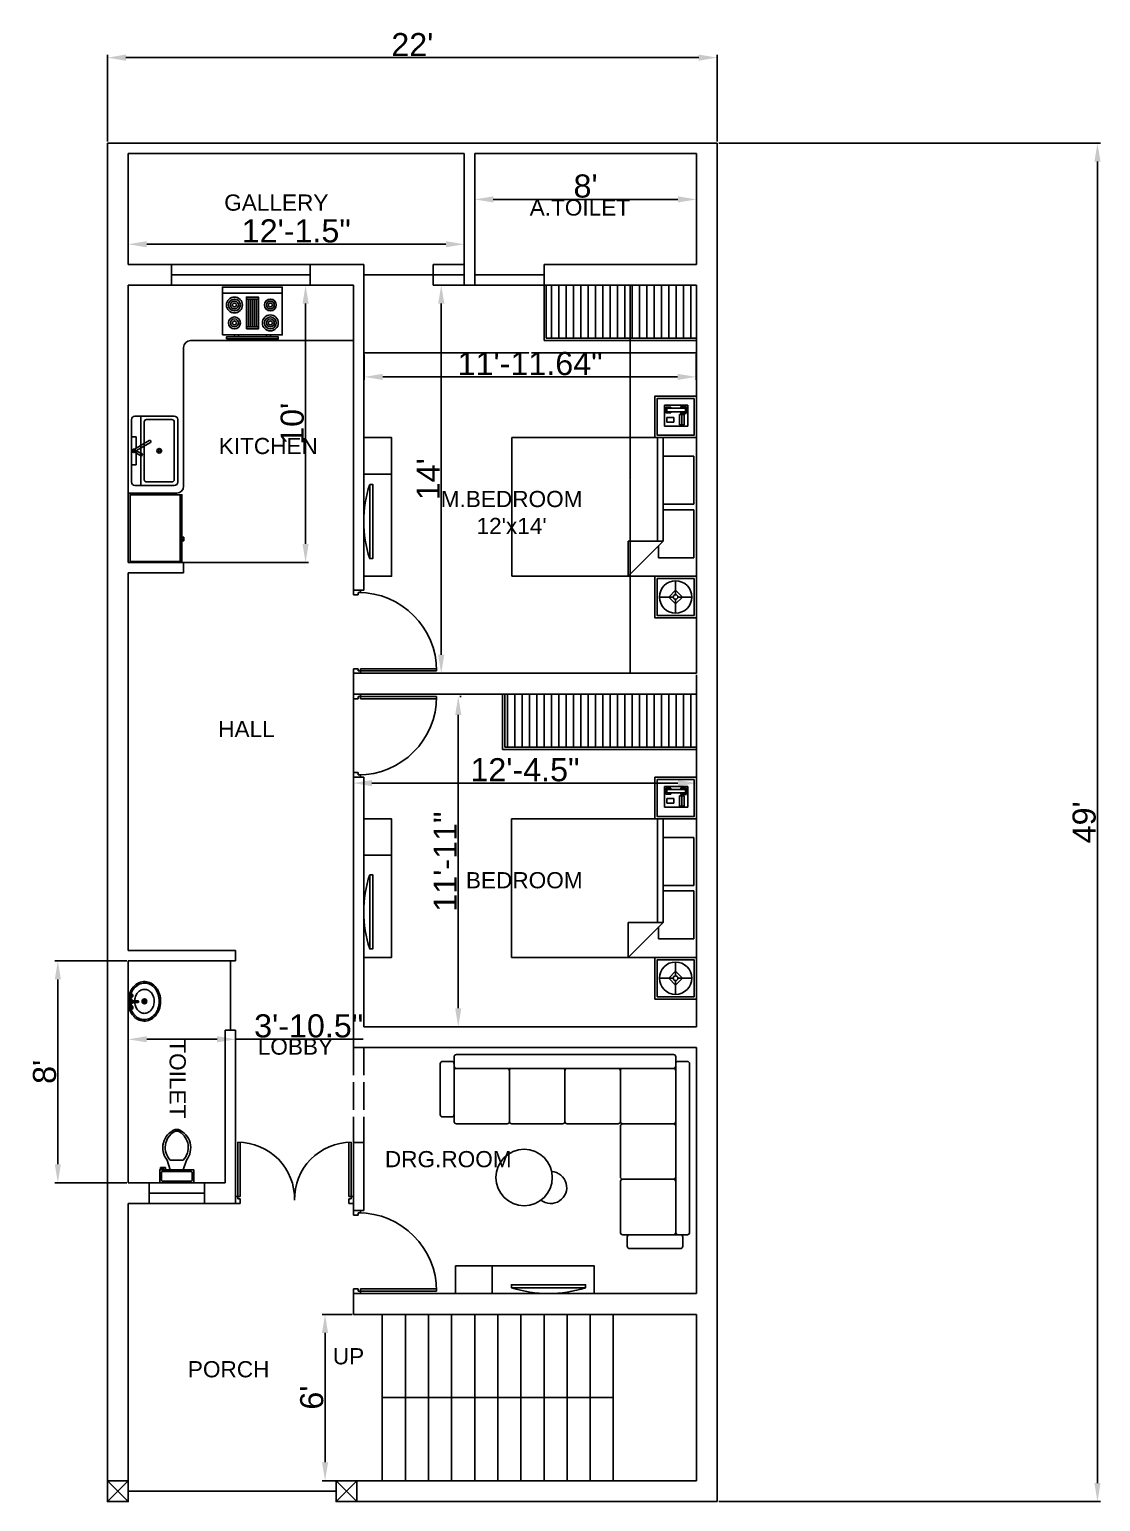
# Model space of a CAD drawing. Header units: millimetres. Extents: x 3971 to 4842, y 1590 to 2583.
# Drawn here: x 4271 to 4735, y 1946 to 2583 of the extents above; entities that cross this region are included whole.
import ezdxf

# ---------------------------------------------------------------- set-up
doc = ezdxf.new("R2010")
doc.units = ezdxf.units.MM
doc.linetypes.add('ACAD_ISO02W100', pattern=[15, 12, -3])
doc.styles.get("Standard").update_dxf_attribs({"font": 'arial.ttf'})
doc.dimstyles.new('ISO-25', dxfattribs={"dimtxt": 10, "dimasz": 8, "dimexe": 1.25, "dimexo": 0.625, "dimtad": 1, "dimlunit": 3, "dimtxsty": 'Standard', "dimcen": -5, "dimadec": 0, "dimazin": 0, "dimtfac": 1, "dimtmove": 0, "dimatfit": 3, "dimfxl": 1, "dimarcsym": 0})
doc.dimstyles.get("Standard").update_dxf_attribs({"dimtxt": 0.18, "dimasz": 0.18, "dimexe": 0.18, "dimexo": 0.0625, "dimgap": 0.09, "dimtad": 0, "dimtih": 1, "dimtoh": 1, "dimdec": 4, "dimzin": 0, "dimdsep": 46, "dimtxsty": 'Standard', "dimcen": 0.09, "dimadec": 0, "dimazin": 0, "dimtfac": 1, "dimtdec": 4, "dimtofl": 0, "dimtmove": 0, "dimatfit": 3, "dimfxl": 1, "dimtolj": 1, "dimtzin": 0, "dimarcsym": 0})

# ---------------------------------------------------------------- blocks, each defined once
blk = doc.blocks.new('DOOR 1')
for p, q in [((-1, 2), (-1, 25.51)), ((48, 2), (48, 25.51)), ((0, 2), (0, 25.48)), ((47, 2), (47, 25.48)), ((-2, 2), (-2, -1)), ((-1, 2), (-2, 2)), ((-1, 1), (-1, 2)), ((-1, 2), (0, 2)), ((0, 1), (-1, 1)), ((0, -1), (0, 1)), ((48, 2), (47, 2)), ((47, -1), (47, 1)), ((47, 1), (48, 1)), ((48, 1), (48, 2)), ((48, 2), (49, 2)), ((49, 2), (49, -1)), ((-2, -1), (0, -1)), ((49, -1), (47, -1))]:
    blk.add_line(p, q)
for centre, start, end in [((-1, 1), 358.83086, 90), ((48, 1), 90, 181.16914)]:
    blk.add_arc(centre, 24.51, start, end)
blk = doc.blocks.new('JJKYK')
for p, q in [((2216.89, 1446.96), (2219.89, 1446.96)), ((2216.89, 1444.96), (2216.89, 1446.96)), ((2219.89, 1446.96), (2219.89, 1445.96)), ((2218.89, 1444.96), (2216.89, 1444.96)), ((2219.89, 1445.96), (2218.89, 1445.96)), ((2218.89, 1445.96), (2218.89, 1444.96)), ((2218.89, 1412.96), (2216.89, 1412.96)), ((2216.89, 1412.96), (2216.89, 1410.96)), ((2216.89, 1410.96), (2219.89, 1410.96)), ((2218.89, 1411.96), (2218.89, 1412.96)), ((2219.89, 1411.96), (2218.89, 1411.96)), ((2219.89, 1412.96), (2252.87, 1412.96)), ((2219.89, 1411.96), (2219.89, 1412.96)), ((2219.89, 1410.96), (2219.89, 1411.96)), ((2219.89, 1411.96), (2252.89, 1411.96))]:
    blk.add_line(p, q)
blk.add_arc((2218.89, 1411.96), 34, 0, 90)
blk = doc.blocks.new('Bed - Queen')
at = {"linetype": 'Continuous'}
for p, q in [((0, -80.00003), (0, 0)), ((0, 0), (59.99999, 0)), ((59.99999, 0), (59.99999, -80.00003)), ((7.99999, -1.2), (28.79998, -1.2)), ((7.99999, -14.4), (7.99999, -1.2)), ((28.79998, -1.2), (28.79998, -14.4)), ((31.19999, -1.2), (51.99999, -1.2)), ((31.19999, -14.4), (31.19999, -1.2)), ((51.99999, -1.2), (51.99999, -16.4)), ((0, -14.4), (44.8, -14.4)), ((44.8, -16.8), (0, -16.8)), ((59.99999, -29.6), (44.8, -14.4)), ((44.8, -14.4), (44.8, -29.6)), ((51.99999, -16.4), (46.79936, -16.4)), ((44.8, -29.6), (59.99999, -29.6)), ((59.99999, -80.00003), (0, -80.00003))]:
    blk.add_line(p, q, dxfattribs=at)
blk = doc.blocks.new('Lamp - Table')
at = {"linetype": 'Continuous'}
for p, q in [((0, 7), (0, 1)), ((-1, 0), (-7, 0)), ((0, 3), (-3, 0)), ((-3, 0), (0, -3)), ((3, 0), (0, 3)), ((0, -3), (3, 0)), ((1, 0), (7, 0)), ((0, -1), (0, -7))]:
    blk.add_line(p, q, dxfattribs=at)
for radius in [7, 1]:
    blk.add_circle((0, 0), radius, dxfattribs=at)
blk = doc.blocks.new('Phone - Desk')
at = {"linetype": 'Continuous'}
for p, q in [((-4.5, -5), (-4.5, 5)), ((-4.5, 5), (4.5, 5)), ((-4, 4.5), (-4, 2)), ((-4, 2), (-3.25, 2)), ((-3.75, 4.5), (-3.75, 2.25)), ((-1.25, 4.5), (-3.75, 4.5)), ((-3.75, 2.25), (-3.25, 2.25)), ((-3.25, 4), (-3.25, -4)), ((-3.25, 4), (-1.75, 4)), ((-1.75, -4), (-1.75, 4)), ((-1.75, 2.25), (-1.25, 2.25)), ((-1.75, 2), (-1, 2)), ((-1.25, 2.25), (-1.25, 4.5)), ((-1, 2), (-1, 4.5)), ((4, 3.5), (-0.5, 3.5)), ((-0.5, 3.5), (-0.5, 1.5)), ((-0.5, 2.5), (4, 2.5)), ((-0.5, 1.5), (4, 1.5)), ((4, 1.5), (4, 3.5)), ((4.5, 5), (4.5, -5)), ((4.5, -5), (-4.5, -5)), ((-3.75, -2.25), (-3.25, -2.25)), ((-3.75, -4.5), (-3.75, -2.25)), ((-1.25, -4.5), (-3.75, -4.5)), ((-3.25, -4), (-1.75, -4)), ((-1.75, -2.25), (-1.25, -2.25)), ((-1.25, -2.25), (-1.25, -4.5)), ((2.75, -1), (0.75, -1)), ((0.75, -1), (0.75, -4)), ((0.75, -4), (2.75, -4)), ((2.75, -4), (2.75, -1))]:
    blk.add_line(p, q, dxfattribs=at)
blk = doc.blocks.new('FGGDFH')
for points in [[(1997.59, 1808.87), (2015.59, 1808.87), (2015.59, 1790.87), (1997.59, 1790.87)], [(1998.59, 1807.87), (2014.59, 1807.87), (2014.59, 1791.87), (1998.59, 1791.87)], [(2093.59, 1808.87), (2075.59, 1808.87), (2075.59, 1790.87), (2093.59, 1790.87)], [(2092.59, 1807.87), (2076.59, 1807.87), (2076.59, 1791.87), (2092.59, 1791.87)]]:
    blk.add_lwpolyline(points, close=True)
for name, p in [('Phone - Desk', (2006.1, 1800.08)), ('Bed - Queen', (2015.59, 1808.87)), ('Lamp - Table', (2084.57, 1799.85))]:
    blk.add_blockref(name, p)
blk = doc.blocks.new('Toilet - top')
for p, q in [((-10, -8.5), (-8, -8.5)), ((-10, -9.5), (-10, -8.5)), ((-8, -8.5), (-8, -8)), ((-7, -8), (-7, -9.5)), ((-4, -8), (-6, -14)), ((4, -8), (6, -14)), ((9.5, -6), (9.5, -2)), ((-7, -9.5), (-10, -9.5)), ((4, -14), (-4, -14))]:
    blk.add_line(p, q)
blk.add_lwpolyline([(10.5, -8), (10.5, 0), (-10.5, 0), (-10.5, -8)], close=True)
for points in [[(-9.5, -2), (-9.5, -6)], [(8.5, -1), (-8.5, -1)], [(-8.5, -7), (8.5, -7)]]:
    blk.add_lwpolyline(points)
for centre, radius, start, end in [((-8.62, -1.88), 0.884, 81.8699, 188.1301), ((-8.62, -6.12), 0.884, 171.8699, 278.1301), ((8.62, -1.88), 0.884, 351.8699, 98.1301), ((8.62, -6.12), 0.884, 261.8699, 8.1301), ((3.52, -21.58), 12.17, 141.46911, 247.97143), ((4.2, -21.82), 11.33, 136.36773, 238.94682), ((-3.52, -21.58), 12.17, 292.02843, 38.53071), ((-4.2, -21.82), 11.33, 301.05301, 43.63209), ((0, -27.88), 4, 245.73182, 294.26817), ((0, -29), 4, 254.86053, 285.13947)]:
    blk.add_arc(centre, radius, start, end)
blk = doc.blocks.new('Faucet - Bathroom top')
for p, q in [((-4.107, 0.125), (-4.375, 0.125)), ((-3.75, 0.4788), (-3.75, 0.75)), ((-3.5, 0.482), (-3.5, 0.75)), ((-3.1461, 0.125), (-2.875, 0.125)), ((3.143, 0.125), (2.875, 0.125)), ((3.5, 0.4788), (3.5, 0.75)), ((3.75, 0.482), (3.75, 0.75)), ((4.1039, 0.125), (4.375, 0.125)), ((-4.1039, -0.125), (-4.375, -0.125)), ((-3.75, -0.4821), (-3.75, -0.75)), ((-3.5, -0.4789), (-3.5, -0.75)), ((-3.143, -0.125), (-2.875, -0.125)), ((-0.5, -0.8639), (-0.5, -4.5)), ((0.5, -4.5), (0.5, -0.8631)), ((3.1461, -0.125), (2.875, -0.125)), ((3.5, -0.4821), (3.5, -0.75)), ((3.75, -0.4789), (3.75, -0.75)), ((4.107, -0.125), (4.375, -0.125))]:
    blk.add_line(p, q)
for centre, radius in [((-3.625, 0), 1.375), ((-4.625, 0), 0.2795), ((-3.625, 0), 0.5), ((-3.625, 1), 0.2795), ((-2.625, 0), 0.2795), ((0, 0), 0.5), ((3.625, 0), 1.375), ((2.625, 0), 0.2795), ((3.625, 0), 0.5), ((3.625, 1), 0.2795), ((4.625, 0), 0.2795), ((-3.625, -1), 0.2795), ((3.625, -1), 0.2795)]:
    blk.add_circle(centre, radius)
for centre, radius, start, end in [((-3.625, 0), 1, 105.2407, 164.2093), ((-3.625, 0), 1, 16.44125, 74.07887), ((0, 0), 1.5, 289.6514, 250.3603), ((0, 0), 1, 300.3431, 239.7554), ((3.625, 0), 1, 106.12, 164.0884), ((3.625, 0), 1, 16.23422, 73.90469), ((-3.625, 0), 1, 196.2342, 253.9047), ((-3.625, 0), 1, 286.12, 344.0884), ((0, -4.5), 0.5, 180, 0), ((3.625, 0), 1, 196.4413, 254.0789), ((3.625, 0), 1, 285.2407, 344.2093)]:
    blk.add_arc(centre, radius, start, end)
blk = doc.blocks.new('Sink - Oval top')
for p, q in [((-1, 0), (1, 0)), ((0, 1), (0, -1))]:
    blk.add_line(p, q)
at = {"linetype": 'Continuous'}
for points in [[(-12.23, 0.39, 0.117634), (-11.46, -3.36, 0.104469), (-8.88, -6.8, 0.090016), (-5.08, -9.07, 0.08192), (-0.32, -10.02, 0.08192), (4.49, -9.38, 0.090016), (8.42, -7.36, 0.104469), (11.22, -4.09, 0.117634), (12.23, -0.39, 0.117634), (11.46, 3.36, 0.104469), (8.88, 6.8, 0.090016), (5.08, 9.07, 0.08192), (0.32, 10.02, 0.08192), (-4.49, 9.38, 0.090016), (-8.42, 7.36, 0.104469), (-11.22, 4.09, 0.117634)], [(-11.29, 0.16, 0.118622), (-10.52, -3.25, 0.104678), (-8.07, -6.36, 0.089562), (-4.54, -8.37, 0.081185), (-0.13, -9.15, 0.081185), (4.3, -8.49, 0.089562), (7.89, -6.58, 0.104678), (10.42, -3.55, 0.118622), (11.29, -0.16, 0.118622), (10.52, 3.25, 0.104678), (8.07, 6.36, 0.089562), (4.54, 8.37, 0.081185), (0.13, 9.15, 0.081185), (-4.3, 8.49, 0.089562), (-7.89, 6.58, 0.104678), (-10.42, 3.55, 0.118622)], [(-7.42, 0.08, 0.118283), (-6.91, -2.17, 0.104607), (-5.29, -4.21, 0.089718), (-2.97, -5.53, 0.081436), (-0.07, -6.04, 0.081436), (2.84, -5.59, 0.089718), (5.2, -4.33, 0.104607), (6.86, -2.32, 0.118283), (7.42, -0.08, 0.118283), (6.91, 2.17, 0.104607), (5.29, 4.21, 0.089718), (2.97, 5.53, 0.081436), (0.07, 6.04, 0.081436), (-2.84, 5.59, 0.089718), (-5.2, 4.33, 0.104607), (-6.86, 2.32, 0.118283)]]:
    blk.add_lwpolyline(points, format="xyb", close=True, dxfattribs=at)
for radius in [1.5, 1]:
    blk.add_circle((0, 0), radius)
blk = doc.blocks.new('Refrigerator-2 door - 36 in top')
for p, q in [((0, -26.999999), (36, -26.999999)), ((11, -27.999999), (11, -28.999999)), ((11, -28.999999), (13, -28.999999)), ((12, -26.999999), (12, -28.999999)), ((13, -28.999999), (13, -27.999999))]:
    blk.add_line(p, q)
blk.add_lwpolyline([(0, -27.999999), (0, 0), (36, 0), (36, -27.999999)], close=True)
blk = doc.blocks.new('Faucet - single handle top')
for p, q in [((0.08, -0.26), (-2.26, -4.34)), ((-2.26, -4.34), (-1.37, -4.79)), ((-1.37, -4.79), (0.55, -0.5)), ((-0.06, -1.9), (3.57, -8.18)), ((4.43, -7.68), (0.72, -1.24))]:
    blk.add_line(p, q)
for points in [[(-0.92, -2), (-6, -2), (-6, 0), (6, 0), (6, -2), (1.16, -2)], [(-0.01, -2), (-0.12, -2)]]:
    blk.add_lwpolyline(points)
for centre, radius, start, end in [((0, -1), 0.75, 269.2246, 216.2304), ((4, -7.93), 0.5, 210, 30)]:
    blk.add_arc(centre, radius, start, end)
blk = doc.blocks.new('*D17')
at = {"color": 0, "lineweight": -2, "transparency": 16777216}
for p, q in [((4415.76, 2458.25), (4415.76, 2443.11)), ((4559.76, 2448.56), (4559.76, 2443.11)), ((4415.94, 2443.29), (4487.17, 2443.29)), ((4559.58, 2443.29), (4488.36, 2443.29))]:
    blk.add_line(p, q, dxfattribs=at)
at = {"color": 0, "transparency": 16777216}
for points in [[(4415.94, 2443.32), (4415.94, 2443.26), (4415.76, 2443.29)], [(4559.58, 2443.32), (4559.58, 2443.26), (4559.76, 2443.29)]]:
    blk.add_solid(points, dxfattribs=at)
at = {"layer": 'Defpoints', "color": 0, "transparency": 16777216}
for p in [(4415.76, 2458.32), (4559.76, 2448.62), (4559.76, 2443.29)]:
    blk.add_point(p, dxfattribs=at)
at = {"color": 0, "transparency": 16777216, "insert": (4487.76, 2443.29), "char_height": 0.18, "attachment_point": 5}
blk.add_mtext('\\A1;144.0000', dxfattribs=at)
blk = doc.blocks.new('*D18')
at = {"color": 0, "lineweight": -2, "transparency": 16777216}
for p, q in [((4511.04, 2472.62), (4531.3, 2472.62)), ((4531.12, 2472.44), (4531.12, 2388.81)), ((4531.12, 2304.8), (4531.12, 2388.44)), ((4511.04, 2304.62), (4531.3, 2304.62))]:
    blk.add_line(p, q, dxfattribs=at)
at = {"color": 0, "transparency": 16777216}
for points in [[(4531.09, 2472.44), (4531.15, 2472.44), (4531.12, 2472.62)], [(4531.09, 2304.8), (4531.15, 2304.8), (4531.12, 2304.62)]]:
    blk.add_solid(points, dxfattribs=at)
at = {"layer": 'Defpoints', "color": 0, "transparency": 16777216}
for p in [(4510.98, 2472.62), (4510.98, 2304.62), (4531.12, 2304.62)]:
    blk.add_point(p, dxfattribs=at)
at = {"color": 0, "transparency": 16777216, "insert": (4531.12, 2388.62), "char_height": 0.18, "attachment_point": 5}
blk.add_mtext('\\A1;168.0000', dxfattribs=at)
blk = doc.blocks.new('*D19')
at = {"color": 0, "lineweight": -2, "transparency": 16777216}
for p, q in [((4569.39, 2534.12), (4734.62, 2534.12)), ((4733.37, 1954.12), (4733.37, 2526.12)), ((4569.39, 1946.12), (4734.62, 1946.12))]:
    blk.add_line(p, q, dxfattribs=at)
at = {"color": 0, "transparency": 16777216}
for points in [[(4732.04, 2526.12), (4734.7, 2526.12), (4733.37, 2534.12)], [(4732.04, 1954.12), (4734.7, 1954.12), (4733.37, 1946.12)]]:
    blk.add_solid(points, dxfattribs=at)
at = {"layer": 'Defpoints', "color": 0, "transparency": 16777216}
for p in [(4568.76, 2534.12), (4733.37, 2534.12), (4568.76, 1946.12)]:
    blk.add_point(p, dxfattribs=at)
at = {"color": 0, "transparency": 16777216, "insert": (4727.64, 2240.12), "char_height": 10, "attachment_point": 5, "rotation": 90}
blk.add_mtext("49'", dxfattribs=at)
blk = doc.blocks.new('*D20')
at = {"color": 0, "lineweight": -2, "transparency": 16777216}
for p, q in [((4304.76, 2534.75), (4304.76, 2572.35)), ((4312.76, 2571.1), (4560.76, 2571.1)), ((4568.76, 2534.75), (4568.76, 2572.35))]:
    blk.add_line(p, q, dxfattribs=at)
at = {"color": 0, "transparency": 16777216}
for points in [[(4312.76, 2572.43), (4312.76, 2569.77), (4304.76, 2571.1)], [(4560.76, 2572.43), (4560.76, 2569.77), (4568.76, 2571.1)]]:
    blk.add_solid(points, dxfattribs=at)
at = {"layer": 'Defpoints', "color": 0, "transparency": 16777216}
for p in [(4568.76, 2571.1), (4304.76, 2534.12), (4568.76, 2534.12)]:
    blk.add_point(p, dxfattribs=at)
at = {"color": 0, "transparency": 16777216, "insert": (4436.76, 2576.74), "char_height": 10, "attachment_point": 5}
blk.add_mtext("22'", dxfattribs=at)
blk = doc.blocks.new('*D21')
at = {"color": 0, "lineweight": -2, "transparency": 16777216}
for p, q in [((4411.26, 2304), (4411.26, 2255.84)), ((4559.76, 2304), (4559.76, 2255.84)), ((4419.26, 2257.09), (4551.76, 2257.09))]:
    blk.add_line(p, q, dxfattribs=at)
at = {"color": 0, "transparency": 16777216}
for points in [[(4419.26, 2258.42), (4419.26, 2255.75), (4411.26, 2257.09)], [(4551.76, 2258.42), (4551.76, 2255.75), (4559.76, 2257.09)]]:
    blk.add_solid(points, dxfattribs=at)
at = {"layer": 'Defpoints', "color": 0, "transparency": 16777216}
for p in [(4411.26, 2304.62), (4559.76, 2304.62), (4559.76, 2257.09)]:
    blk.add_point(p, dxfattribs=at)
at = {"color": 0, "transparency": 16777216, "insert": (4485.51, 2262.82), "char_height": 10, "attachment_point": 5}
blk.add_mtext('12\'-4.5"', dxfattribs=at)
blk = doc.blocks.new('*D22')
at = {"color": 0, "lineweight": -2, "transparency": 16777216}
for p, q in [((4457.26, 2294.62), (4457.89, 2294.62)), ((4456.64, 2286.62), (4456.64, 2159.62)), ((4457.26, 2151.62), (4457.89, 2151.62))]:
    blk.add_line(p, q, dxfattribs=at)
at = {"color": 0, "transparency": 16777216}
for points in [[(4455.3, 2286.62), (4457.97, 2286.62), (4456.64, 2294.62)], [(4455.3, 2159.62), (4457.97, 2159.62), (4456.64, 2151.62)]]:
    blk.add_solid(points, dxfattribs=at)
at = {"layer": 'Defpoints', "color": 0, "transparency": 16777216}
for p in [(4456.64, 2294.62), (4456.64, 2151.62), (4456.64, 2151.62)]:
    blk.add_point(p, dxfattribs=at)
at = {"color": 0, "transparency": 16777216, "insert": (4450.99, 2223.12), "char_height": 10, "attachment_point": 5, "rotation": 90}
blk.add_mtext('11\'-11"', dxfattribs=at)
blk = doc.blocks.new('*D24')
at = {"color": 0, "lineweight": -2, "transparency": 16777216}
for p, q in [((4410.64, 2027.12), (4397.72, 2027.12)), ((4398.97, 2019.12), (4398.97, 1963.12)), ((4410.64, 1955.12), (4397.72, 1955.12))]:
    blk.add_line(p, q, dxfattribs=at)
at = {"color": 0, "transparency": 16777216}
for points in [[(4397.64, 2019.12), (4400.3, 2019.12), (4398.97, 2027.12)], [(4397.64, 1963.12), (4400.3, 1963.12), (4398.97, 1955.12)]]:
    blk.add_solid(points, dxfattribs=at)
at = {"layer": 'Defpoints', "color": 0, "transparency": 16777216}
for p in [(4411.26, 2027.12), (4398.97, 1955.12), (4411.26, 1955.12)]:
    blk.add_point(p, dxfattribs=at)
at = {"color": 0, "transparency": 16777216, "insert": (4393.24, 1991.12), "char_height": 10, "attachment_point": 5, "rotation": 90}
blk.add_mtext("6'", dxfattribs=at)
blk = doc.blocks.new('*D25')
at = {"color": 0, "lineweight": -2, "transparency": 16777216}
for p, q in [((4314.39, 2472.62), (4391.79, 2472.62)), ((4390.54, 2360.62), (4390.54, 2464.62)), ((4314.39, 2352.62), (4391.79, 2352.62))]:
    blk.add_line(p, q, dxfattribs=at)
at = {"color": 0, "transparency": 16777216}
for points in [[(4389.21, 2464.62), (4391.87, 2464.62), (4390.54, 2472.62)], [(4389.21, 2360.62), (4391.87, 2360.62), (4390.54, 2352.62)]]:
    blk.add_solid(points, dxfattribs=at)
at = {"layer": 'Defpoints', "color": 0, "transparency": 16777216}
for p in [(4313.76, 2472.62), (4390.54, 2472.62), (4313.76, 2352.62)]:
    blk.add_point(p, dxfattribs=at)
at = {"color": 0, "transparency": 16777216, "insert": (4384.81, 2412.62), "char_height": 10, "attachment_point": 5, "rotation": 90}
blk.add_mtext("10'", dxfattribs=at)
blk = doc.blocks.new('*D27')
at = {"color": 0, "lineweight": -2, "transparency": 16777216}
for p, q in [((4463.76, 2529), (4463.76, 2508.49)), ((4559.76, 2529), (4559.76, 2508.49)), ((4471.76, 2509.74), (4551.76, 2509.74))]:
    blk.add_line(p, q, dxfattribs=at)
at = {"color": 0, "transparency": 16777216}
for points in [[(4471.76, 2511.07), (4471.76, 2508.4), (4463.76, 2509.74)], [(4551.76, 2511.07), (4551.76, 2508.4), (4559.76, 2509.74)]]:
    blk.add_solid(points, dxfattribs=at)
at = {"layer": 'Defpoints', "color": 0, "transparency": 16777216}
for p in [(4463.76, 2529.62), (4559.76, 2529.62), (4559.76, 2509.74)]:
    blk.add_point(p, dxfattribs=at)
at = {"color": 0, "transparency": 16777216, "insert": (4511.76, 2515.47), "char_height": 10, "attachment_point": 5}
blk.add_mtext("8'", dxfattribs=at)
blk = doc.blocks.new('*D28')
at = {"color": 0, "lineweight": -2, "transparency": 16777216}
for p, q in [((4313.76, 2529), (4313.76, 2489.08)), ((4459.26, 2529), (4459.26, 2489.08)), ((4321.76, 2490.33), (4451.26, 2490.33))]:
    blk.add_line(p, q, dxfattribs=at)
at = {"color": 0, "transparency": 16777216}
for points in [[(4321.76, 2491.66), (4321.76, 2489), (4313.76, 2490.33)], [(4451.26, 2491.66), (4451.26, 2489), (4459.26, 2490.33)]]:
    blk.add_solid(points, dxfattribs=at)
at = {"layer": 'Defpoints', "color": 0, "transparency": 16777216}
for p in [(4313.76, 2529.62), (4459.26, 2529.62), (4459.26, 2490.33)]:
    blk.add_point(p, dxfattribs=at)
at = {"color": 0, "transparency": 16777216, "insert": (4386.51, 2496.06), "char_height": 10, "attachment_point": 5}
blk.add_mtext('12\'-1.5"', dxfattribs=at)
blk = doc.blocks.new('*D29')
at = {"color": 0, "lineweight": -2, "transparency": 16777216}
for p, q in [((4313.76, 2132.75), (4313.76, 2147.46)), ((4360.26, 2127.49), (4360.26, 2147.46)), ((4321.76, 2146.21), (4352.26, 2146.21)), ((4360.26, 2146.21), (4415.51, 2146.21))]:
    blk.add_line(p, q, dxfattribs=at)
at = {"color": 0, "transparency": 16777216}
for points in [[(4321.76, 2147.55), (4321.76, 2144.88), (4313.76, 2146.21)], [(4352.26, 2147.55), (4352.26, 2144.88), (4360.26, 2146.21)]]:
    blk.add_solid(points, dxfattribs=at)
at = {"layer": 'Defpoints', "color": 0, "transparency": 16777216}
for p in [(4360.26, 2146.21), (4313.76, 2132.12), (4360.26, 2126.87)]:
    blk.add_point(p, dxfattribs=at)
at = {"color": 0, "transparency": 16777216, "insert": (4391.88, 2151.95), "char_height": 10, "attachment_point": 5}
blk.add_mtext('3\'-10.5"', dxfattribs=at)
blk = doc.blocks.new('*D30')
at = {"color": 0, "lineweight": -2, "transparency": 16777216}
for p, q in [((4313.14, 2180.12), (4282.04, 2180.12)), ((4283.29, 2172.12), (4283.29, 2092.12)), ((4313.14, 2084.12), (4282.04, 2084.12))]:
    blk.add_line(p, q, dxfattribs=at)
at = {"color": 0, "transparency": 16777216}
for points in [[(4281.95, 2172.12), (4284.62, 2172.12), (4283.29, 2180.12)], [(4281.95, 2092.12), (4284.62, 2092.12), (4283.29, 2084.12)]]:
    blk.add_solid(points, dxfattribs=at)
at = {"layer": 'Defpoints', "color": 0, "transparency": 16777216}
for p in [(4313.76, 2180.12), (4283.29, 2084.12), (4313.76, 2084.12)]:
    blk.add_point(p, dxfattribs=at)
at = {"color": 0, "transparency": 16777216, "insert": (4277.56, 2132.12), "char_height": 10, "attachment_point": 5, "rotation": 90}
blk.add_mtext("8'", dxfattribs=at)
blk = doc.blocks.new('*D31')
at = {"color": 0, "lineweight": -2, "transparency": 16777216}
for p, q in [((4518.56, 2472.62), (4448.02, 2472.62)), ((4449.27, 2464.62), (4449.27, 2312.62)), ((4518.56, 2304.62), (4448.02, 2304.62))]:
    blk.add_line(p, q, dxfattribs=at)
at = {"color": 0, "transparency": 16777216}
for points in [[(4447.93, 2464.62), (4450.6, 2464.62), (4449.27, 2472.62)], [(4447.93, 2312.62), (4450.6, 2312.62), (4449.27, 2304.62)]]:
    blk.add_solid(points, dxfattribs=at)
at = {"layer": 'Defpoints', "color": 0, "transparency": 16777216}
for p in [(4519.19, 2472.62), (4449.27, 2304.62), (4519.19, 2304.62)]:
    blk.add_point(p, dxfattribs=at)
at = {"color": 0, "transparency": 16777216, "insert": (4443.62, 2388.62), "char_height": 10, "attachment_point": 5, "rotation": 90}
blk.add_mtext("14'", dxfattribs=at)
blk = doc.blocks.new('*D32')
at = {"color": 0, "lineweight": -2, "transparency": 16777216}
for p, q in [((4415.94, 2442.67), (4415.94, 2431.67)), ((4559.58, 2442.7), (4559.58, 2431.67)), ((4423.94, 2432.92), (4551.58, 2432.92))]:
    blk.add_line(p, q, dxfattribs=at)
at = {"color": 0, "transparency": 16777216}
for points in [[(4423.94, 2434.25), (4423.94, 2431.58), (4415.94, 2432.92)], [(4551.58, 2434.25), (4551.58, 2431.58), (4559.58, 2432.92)]]:
    blk.add_solid(points, dxfattribs=at)
at = {"layer": 'Defpoints', "color": 0, "transparency": 16777216}
for p in [(4415.94, 2443.29), (4559.58, 2443.32), (4559.58, 2432.92)]:
    blk.add_point(p, dxfattribs=at)
at = {"color": 0, "transparency": 16777216, "insert": (4487.76, 2438.65), "char_height": 10, "attachment_point": 5}
blk.add_mtext('11\'-11.64"', dxfattribs=at)
blk = doc.blocks.new('BED')
at = {"rotation": 270}
blk.add_blockref('FGGDFH', (-1728.87, 2015.59), dxfattribs=at)
blk = doc.blocks.new('Range-Oven - 30 in top')
for p, q in [((0, -3), (30, -3)), ((12, -6), (18, -6)), ((13, -20), (13, -6)), ((14, -6), (14, -20)), ((15, -20), (15, -6)), ((16, -6), (16, -20)), ((17, -20), (17, -6)), ((18, -20), (12, -20)), ((6, -24), (6, -25)), ((8, -25), (8, -24)), ((22, -25), (22, -24)), ((24, -24), (24, -25))]:
    blk.add_line(p, q)
for points in [[(0, -24), (0, 0), (30, 0), (30, -24)], [(12, -21), (12, -5), (18, -5), (18, -21)], [(2, -26), (2, -25), (28, -25), (28, -26)]]:
    blk.add_lwpolyline(points, close=True)
for centre, radius in [((6, -9), 4), ((6, -9), 3), ((6, -9), 2), ((24, -9), 3), ((24, -9), 2), ((6, -9), 1), ((24, -18), 4), ((24, -9), 1), ((6, -18), 3), ((6, -18), 2), ((6, -18), 1), ((24, -18), 3), ((24, -18), 2), ((24, -18), 1)]:
    blk.add_circle(centre, radius)
blk = doc.blocks.new('GAS')
at = {"xscale": 0.8632141615848319, "yscale": 0.8632141615848319, "zscale": 0.8632141615848319}
blk.add_blockref('Range-Oven - 30 in top', (-21.44, 23.18), dxfattribs=at)
blk = doc.blocks.new('Sink-single - 30 in top')
blk.add_line((-15, -3.999996), (15, -3.999996))
for points in [[(-13.5, 0), (13.5, 0)], [(-15, -18.499996), (-15, -1.5)], [(-12.5, -5.499996), (12.5, -5.499996)], [(15, -1.5), (15, -18.499996)], [(-13.5, -17.499996), (-13.5, -6.499996)], [(13.5, -6.499996), (13.5, -17.499996)], [(12.5, -18.499996), (-12.5, -18.499996)], [(13.5, -19.999996), (-13.5, -19.999996)]]:
    blk.add_lwpolyline(points)
for radius in [1, 0.5]:
    blk.add_circle((0, -11.999996), radius)
for centre, radius, start, end in [((-13.5, -1.5), 1.5, 90, 180), ((-12.5, -6.499996), 1, 90, 180), ((12.5, -6.499996), 1, 0, 90), ((13.5, -1.5), 1.5, 0, 90), ((-13.5, -18.499996), 1.5, 180, 270), ((-12.5, -17.499996), 1, 180, 270), ((12.5, -17.499996), 1, 270, 0), ((13.5, -18.499996), 1.5, 270, 0)]:
    blk.add_arc(centre, radius, start, end)
blk = doc.blocks.new('SINK')
at = {"rotation": 90}
blk.add_blockref('Sink-single - 30 in top', (-1.5, -13.5), dxfattribs=at)
blk = doc.blocks.new('GTRHH')
for p, q in [((2412.96, 1517.03), (2506.96, 1517.03)), ((2405.96, 1491.03), (2405.96, 1513.03)), ((2406.96, 1514.03), (2410.96, 1514.03)), ((2411.96, 1512.03), (2411.96, 1516.03)), ((2411.96, 1513.03), (2411.96, 1504.71)), ((2412.96, 1511.03), (2434.96, 1511.03)), ((2506.96, 1511.03), (2412.96, 1511.03)), ((2436.96, 1511.03), (2458.96, 1511.03)), ((2460.96, 1511.03), (2482.96, 1511.03)), ((2506.96, 1511.03), (2484.96, 1511.03)), ((2507.96, 1512.03), (2507.96, 1516.03)), ((2507.96, 1440.03), (2507.96, 1513.03)), ((2507.96, 1488.03), (2507.96, 1513.03)), ((2512.96, 1514.03), (2508.96, 1514.03)), ((2513.96, 1440.03), (2513.96, 1513.03)), ((2411.96, 1488.03), (2411.96, 1510.03)), ((2435.96, 1488.03), (2435.96, 1510.03)), ((2459.96, 1488.03), (2459.96, 1510.03)), ((2483.96, 1510.03), (2483.96, 1488.03)), ((2507.96, 1488.03), (2507.96, 1510.03)), ((2410.96, 1490.03), (2406.96, 1490.03)), ((2434.96, 1487.03), (2412.96, 1487.03)), ((2458.96, 1487.03), (2436.96, 1487.03)), ((2482.96, 1487.03), (2460.96, 1487.03)), ((2483.96, 1486.03), (2483.96, 1464.03)), ((2484.96, 1487.03), (2506.96, 1487.03)), ((2506.96, 1487.03), (2484.96, 1487.03)), ((2507.96, 1464.03), (2507.96, 1486.03)), ((2483.96, 1462.03), (2483.96, 1440.03)), ((2484.96, 1463.03), (2506.96, 1463.03)), ((2506.96, 1463.03), (2484.96, 1463.03)), ((2507.96, 1440.03), (2507.96, 1462.03)), ((2484.96, 1439.03), (2509.96, 1439.03)), ((2486.96, 1438.03), (2486.96, 1434.03)), ((2508.96, 1439.03), (2512.96, 1439.03)), ((2510.96, 1434.03), (2510.96, 1438.03)), ((2487.96, 1433.03), (2509.96, 1433.03))]:
    blk.add_line(p, q)
for centre, start, end in [((2412.96, 1516.03), 90, 180), ((2506.96, 1516.03), 0, 90), ((2406.96, 1513.03), 90, 180), ((2410.96, 1513.03), 0, 90), ((2412.96, 1512.03), 180, 270), ((2412.96, 1510.03), 90, 180), ((2434.96, 1510.03), 0, 90), ((2436.96, 1510.03), 90, 180), ((2458.96, 1510.03), 0, 90), ((2460.96, 1510.03), 90, 180), ((2482.96, 1510.03), 0, 90), ((2484.96, 1510.03), 90, 180), ((2506.96, 1512.03), 270, 0), ((2506.96, 1510.03), 0, 90), ((2508.96, 1513.03), 90, 180), ((2512.96, 1513.03), 0, 90), ((2406.96, 1491.03), 180, 270), ((2410.96, 1491.03), 270, 0), ((2412.96, 1488.03), 180, 270), ((2434.96, 1488.03), 270, 0), ((2436.96, 1488.03), 180, 270), ((2458.96, 1488.03), 270, 0), ((2460.96, 1488.03), 180, 270), ((2482.96, 1488.03), 270, 0), ((2484.96, 1488.03), 180, 270), ((2484.96, 1486.03), 90, 180), ((2506.96, 1488.03), 270, 0), ((2506.96, 1486.03), 0, 90), ((2484.96, 1464.03), 180, 270), ((2484.96, 1462.03), 90, 180), ((2506.96, 1464.03), 270, 0), ((2506.96, 1462.03), 0, 90), ((2484.96, 1440.03), 180, 270), ((2506.96, 1440.03), 270, 0), ((2508.96, 1440.03), 180, 270), ((2512.96, 1440.03), 270, 0), ((2487.96, 1438.03), 90, 180), ((2487.96, 1434.03), 180, 270), ((2509.96, 1438.03), 0, 90), ((2509.96, 1434.03), 270, 0)]:
    blk.add_arc(centre, 1, start, end)
blk = doc.blocks.new('SOFA')
blk.add_blockref('GTRHH', (-2410.96, -1491.03))

msp = doc.modelspace()

# ---------------------------------------------------------------- hatches: boundary and pattern name
h = msp.add_hatch()
h.set_pattern_fill('ANSI31', color=256, angle=45)
h.set_pattern_definition([(90, (4509.756, 2283.272), (-3.175, 7e-16), [])])
h.paths.add_polyline_path([(4559.76108, 2295.62485), (4476.76108, 2295.62485), (4476.76108, 2272.62485), (4559.76108, 2272.62485)])
h.paths.add_polyline_path([(4559.76108, 2472.62485), (4494.76108, 2472.62485), (4494.76108, 2449.62485), (4559.76108, 2449.62485)])

# ---------------------------------------------------------------- linework, layer by layer
for p, q in [((4304.76108, 2534.12485), (4568.76108, 2534.12485)), ((4304.76108, 1946.12485), (4304.76108, 2534.12485)), ((4313.76108, 2529.62485), (4459.26108, 2529.62485)), ((4313.76108, 2481.62485), (4313.76108, 2529.62485)), ((4459.26108, 2529.62485), (4459.26108, 2472.62485)), ((4463.76108, 2529.62485), (4559.76108, 2529.62485)), ((4463.76108, 2529.62485), (4463.76108, 2472.62485)), ((4559.76108, 2529.62485), (4559.76108, 2481.62485)), ((4568.76108, 2534.12485), (4568.76108, 1946.12485)), ((4313.76108, 2481.62485), (4415.76108, 2481.62485)), ((4332.51108, 2472.62485), (4332.51108, 2481.62485)), ((4392.51108, 2472.62485), (4392.51108, 2481.62485)), ((4415.76108, 2481.62485), (4415.76108, 2340.62485)), ((4445.76108, 2481.62485), (4459.26108, 2481.62485)), ((4445.76108, 2481.62485), (4445.76108, 2472.62485)), ((4493.76108, 2481.62485), (4559.76108, 2481.62485)), ((4493.76108, 2481.62485), (4493.76108, 2472.62485)), ((4313.76108, 2472.62485), (4411.26108, 2472.62485)), ((4313.76108, 2352.62485), (4313.76108, 2472.62485)), ((4392.51108, 2477.12485), (4332.51108, 2477.12485)), ((4411.26108, 2472.62485), (4411.26108, 2338.62485)), ((4445.76108, 2477.12485), (4415.76108, 2477.12485)), ((4445.76108, 2477.12485), (4459.26108, 2477.12485)), ((4445.76108, 2472.62485), (4463.76108, 2472.62485)), ((4493.76108, 2477.12485), (4463.76108, 2477.12485)), ((4493.76108, 2472.62485), (4559.76108, 2472.62485)), ((4493.76108, 2472.62485), (4493.76108, 2448.62485)), ((4494.76108, 2472.62485), (4494.76108, 2449.62485)), ((4559.76108, 2448.62485), (4559.76108, 2472.62485)), ((4340.76108, 2448.62485), (4411.26108, 2448.62485)), ((4493.76108, 2448.62485), (4559.76108, 2448.62485)), ((4494.76108, 2449.62485), (4559.76108, 2449.62485)), ((4559.76108, 2448.62485), (4559.76108, 2304.62485)), ((4337.76108, 2385.62485), (4337.76108, 2445.62485)), ((4427.76108, 2390.83822), (4415.76108, 2390.83822)), ((4313.76108, 2382.62485), (4334.76108, 2382.62485)), ((4313.76108, 2352.62485), (4337.76108, 2352.62485)), ((4337.76108, 2352.62485), (4337.76108, 2348.12485)), ((4313.76108, 2348.12485), (4337.76108, 2348.12485)), ((4313.76108, 2184.62485), (4313.76108, 2348.12485)), ((4411.26108, 2340.62485), (4415.76108, 2340.62485)), ((4411.26108, 2304.62485), (4559.76108, 2304.62485)), ((4411.26108, 2304.62485), (4411.26108, 2295.62485)), ((4411.26108, 2295.62485), (4559.76108, 2295.62485)), ((4475.76108, 2295.62485), (4475.76108, 2271.62485)), ((4476.76108, 2295.62485), (4476.76108, 2272.62485)), ((4559.76108, 2271.62485), (4559.76108, 2295.62485)), ((4475.76108, 2271.62485), (4559.76108, 2271.62485)), ((4476.76108, 2272.62485), (4559.76108, 2272.62485)), ((4559.76108, 2271.62485), (4559.76108, 2151.62485)), ((4411.26108, 2259.62485), (4412.76108, 2259.62485)), ((4411.26108, 2259.62485), (4411.26108, 2142.62485)), ((4411.26108, 2259.62485), (4415.76108, 2259.62485)), ((4415.76108, 2259.62485), (4415.76108, 2151.62485)), ((4427.76108, 2225.83822), (4415.76108, 2225.83822)), ((4360.26108, 2184.62485), (4313.76108, 2184.62485)), ((4360.26108, 2180.12485), (4313.76108, 2180.12485)), ((4313.76108, 2084.12485), (4313.76108, 2180.12485)), ((4358.01108, 2150.12485), (4358.01108, 2180.12485)), ((4360.26108, 2180.12485), (4360.26108, 2184.62485)), ((4360.26108, 2150.12485), (4355.76108, 2150.12485)), ((4355.76108, 2084.12485), (4355.76108, 2150.12485)), ((4360.26108, 2084.12485), (4360.26108, 2150.12485)), ((4415.76108, 2151.62485), (4559.76108, 2151.62485)), ((4411.26108, 2142.62485), (4559.76108, 2142.62485)), ((4559.76108, 2142.62485), (4559.76108, 2036.12485)), ((4415.76108, 2101.54884), (4411.26108, 2101.54884)), ((4411.26108, 2101.54884), (4411.26108, 2075.12485)), ((4415.76108, 2101.54884), (4415.76108, 2072.12485)), ((4355.76108, 2084.12485), (4313.76108, 2084.12485)), ((4322.76108, 2084.12485), (4322.76108, 2075.12485)), ((4346.76108, 2084.12485), (4346.76108, 2075.12485)), ((4360.26108, 2084.12485), (4360.26108, 2075.12485)), ((4346.76108, 2079.62485), (4322.76108, 2079.62485)), ((4360.26108, 2075.12485), (4313.76108, 2075.12485)), ((4313.76108, 1946.12485), (4313.76108, 2075.12485)), ((4411.26108, 2075.12485), (4411.26108, 2072.12485)), ((4415.76108, 2072.12485), (4411.26108, 2072.12485)), ((4471.29771, 2048.12485), (4471.29771, 2036.12485)), ((4559.76108, 2036.12485), (4411.26108, 2036.12485)), ((4411.26108, 2036.12485), (4411.26108, 2027.12485)), ((4559.76108, 2027.12485), (4411.26108, 2027.12485)), ((4423.76108, 2027.12485), (4423.76108, 1991.12485)), ((4433.76108, 2027.12485), (4433.76108, 1991.12485)), ((4443.76108, 2027.12485), (4443.76108, 1991.12485)), ((4453.76108, 2027.12485), (4453.76108, 1991.12485)), ((4463.76108, 2027.12485), (4463.76108, 1991.12485)), ((4473.76108, 2027.12485), (4473.76108, 1991.12485)), ((4483.76108, 2027.12485), (4483.76108, 1991.12485)), ((4493.76108, 2027.12485), (4493.76108, 1991.12485)), ((4503.76108, 2027.12485), (4503.76108, 1991.12485)), ((4513.76108, 2027.12485), (4513.76108, 1991.12485)), ((4523.76108, 2027.12485), (4523.76108, 1991.12485)), ((4559.76108, 2027.12485), (4559.76108, 1955.12485)), ((4423.76108, 1991.12485), (4423.76108, 1955.12485)), ((4523.76108, 1991.12485), (4423.76108, 1991.12485)), ((4433.76108, 1991.12485), (4433.76108, 1955.12485)), ((4443.76108, 1991.12485), (4443.76108, 1955.12485)), ((4453.76108, 1991.12485), (4453.76108, 1955.12485)), ((4463.76108, 1991.12485), (4463.76108, 1955.12485)), ((4473.76108, 1991.12485), (4473.76108, 1955.12485)), ((4483.76108, 1991.12485), (4483.76108, 1955.12485)), ((4493.76108, 1991.12485), (4493.76108, 1955.12485)), ((4503.76108, 1991.12485), (4503.76108, 1955.12485)), ((4513.76108, 1991.12485), (4513.76108, 1955.12485)), ((4523.76108, 1991.12485), (4523.76108, 1955.12485)), ((4313.76108, 1955.12485), (4304.76108, 1946.12485)), ((4304.76108, 1955.12485), (4313.76108, 1946.12485)), ((4313.76108, 1950.62485), (4403.76108, 1950.62485)), ((4559.76108, 1955.12485), (4403.76108, 1955.12485)), ((4403.76108, 1946.12485), (4403.76108, 1955.12485)), ((4403.76108, 1955.12485), (4412.76108, 1946.12485)), ((4412.76108, 1955.12485), (4403.76108, 1946.12485)), ((4313.76108, 1946.12485), (4304.76108, 1946.12485)), ((4568.76108, 1946.12485), (4403.76108, 1946.12485))]:
    msp.add_line(p, q)
at = {"linetype": 'ACAD_ISO02W100'}
for p, q in [((4411.26108, 2142.62485), (4411.26108, 2101.54884)), ((4415.76108, 2142.62485), (4415.76108, 2101.54884))]:
    msp.add_line(p, q, dxfattribs=at)
for points in [[(4415.76108, 2406.62485), (4427.76108, 2406.62485), (4427.76108, 2346.62485), (4415.76108, 2346.62485)], [(4418.30403, 2386.36865), (4419.60032, 2386.36865), (4419.60032, 2354.25704), (4418.30403, 2354.25704)], [(4415.76108, 2241.62485), (4427.76108, 2241.62485), (4427.76108, 2181.62485), (4415.76108, 2181.62485)], [(4418.30403, 2217.46266), (4419.60032, 2217.46266), (4419.60032, 2185.35105), (4418.30403, 2185.35105)], [(4455.51108, 2036.12485), (4455.51108, 2048.12485), (4515.51108, 2048.12485), (4515.51108, 2036.12485)], [(4479.67328, 2038.6678), (4479.67328, 2039.96409), (4511.78489, 2039.96409), (4511.78489, 2038.6678)], [(4304.76108, 1955.12485), (4313.76108, 1955.12485), (4313.76108, 1946.12485), (4304.76108, 1946.12485)], [(4412.76108, 1955.12485), (4403.76108, 1955.12485), (4403.76108, 1946.12485), (4412.76108, 1946.12485)]]:
    msp.add_lwpolyline(points, close=True)
msp.add_circle((4485.161, 2086.38619), 12.20297)
for centre, radius, start, end in [((4340.76108, 2445.62485), 3, 90, 180), ((4334.76108, 2385.62485), 3, 270, 0), ((4467.71963, 2370.31284), 51.95855, 162.00031348, 197.99968652), ((4467.71963, 2201.40685), 51.95855, 162.00031348, 197.99968652), ((4496.65183, 2082.05067), 6.93202, 232.26020352, 86.39654154), ((4495.72908, 2088.0834), 51.95855, 252.00031348, 287.99968652)]:
    msp.add_arc(centre, radius, start, end)

# ---------------------------------------------------------------- block references
for name, p in [('GAS', (4376.01108, 2448.62485)), ('BED', (4479.76105, 2406.62485)), ('SINK', (4316.69498, 2414.42564)), ('JJKYK', (2194.37299, 893.6681)), ('SOFA', (4453.81454, 2113.62043)), ('DOOR 1', (4362.26108, 2076.12485)), ('JJKYK', (2194.37299, 625.1681))]:
    msp.add_blockref(name, p)
for name, p, rotation in [('Faucet - single handle top', (4315.19498, 2400.92564), 90), ('FGGDFH', (2750.88797, 4257.21071), 270)]:
    msp.add_blockref(name, p, dxfattribs=dict(rotation=rotation))
for name, p, xscale, yscale, zscale, rotation in [('Refrigerator-2 door - 36 in top', (4314.57323, 2353.07921), 0.8016669143260035, 0.8016669143260035, 0.8016669143260035, 90.00000000000159), ('Sink - Oval top', (4320.77749, 2162.63863), 0.7, 0.7, 0.7, 89.99756228235927), ('Faucet - Bathroom top', (4314.81097, 2162.5287), 0.7, 0.7, 0.7, 89.99756228235927), ('Toilet - top', (4334.76108, 2084.12485), -0.7, 0.7, 0.7, 180)]:
    msp.add_blockref(name, p, dxfattribs=dict(xscale=xscale, yscale=yscale, zscale=zscale, rotation=rotation))
at = {"xscale": -1, "rotation": 180}
msp.add_blockref('JJKYK', (2194.37299, 3706.58161), dxfattribs=at)

# ---------------------------------------------------------------- texts
at = {"char_height": 7, "attachment_point": 1}
for s, insert in [('GALLERY', (4355.31742, 2511.86762)), ('A.TOILET', (4487.55947, 2509.73809)), ('KITCHEN', (4352.93569, 2406.50462)), ("\\pxqc;M.BEDROOM\\P12'x14'", (4425.96184, 2383.56477)), ('HALL', (4352.71697, 2284.02425)), ('BEDROOM', (4459.95318, 2218.56477)), ('LOBBY', (4369.83764, 2146.55875)), ('DRG.ROOM', (4424.87466, 2097.83831)), ('UP', (4402.32224, 2012.51961)), ('PORCH', (4339.585, 2006.89749))]:
    msp.add_mtext_dynamic_manual_height_columns(s, width=107.5443733, gutter_width=12.5, heights=[0], dxfattribs=dict(at, insert=insert))
at = {"insert": (4338.68249, 2146.21197), "char_height": 7, "attachment_point": 1, "rotation": 270}
msp.add_mtext_dynamic_manual_height_columns('TOILET', width=107.5443733, gutter_width=12.5, heights=[0], dxfattribs=at)

# ---------------------------------------------------------------- dimensions: what is measured, and where the dimension line sits
for base, p1, p2, dimstyle, picture, middle in [((4568.76108, 2571.09855), (4304.76108, 2534.12485), (4568.76108, 2534.12485), 'ISO-25', '*D20', (4436.76108, 2576.74402)), ((4459.26108, 2490.33025), (4313.76108, 2529.62485), (4459.26108, 2529.62485), 'ISO-25', '*D28', (4386.51108, 2496.06098)), ((4559.76108, 2509.73809), (4463.76108, 2529.62485), (4559.76108, 2529.62485), 'ISO-25', '*D27', (4511.76108, 2515.46882)), ((4559.76108, 2443.29152), (4415.76108, 2458.31697), (4559.76108, 2448.62485), 'Standard', '*D17', (4487.76108, 2443.29152)), ((4559.58108, 2432.91611), (4415.94108, 2443.29152), (4559.58108, 2443.32152), 'ISO-25', '*D32', (4487.76108, 2438.64684)), ((4559.76108, 2257.08642), (4411.26108, 2304.62485), (4559.76108, 2304.62485), 'ISO-25', '*D21', (4485.51108, 2262.81715)), ((4360.26108, 2146.21197), (4313.76108, 2132.12485), (4360.26108, 2126.8696), 'ISO-25', '*D29', (4391.88404, 2151.94611))]:
    dim = msp.add_linear_dim(base=base, p1=p1, p2=p2, dimstyle=dimstyle)
    dim.commit()
    dim.dimension.update_dxf_attribs({"geometry": picture, "text_midpoint": middle})
for base, p1, p2, dimstyle, picture, middle in [((4733.36922, 2534.12485), (4568.76108, 1946.12485), (4568.76108, 2534.12485), 'ISO-25', '*D19', (4727.63849, 2240.12485)), ((4390.54053, 2472.62485), (4313.76108, 2352.62485), (4313.76108, 2472.62485), 'ISO-25', '*D25', (4384.8098, 2412.62485)), ((4449.26704, 2304.62485), (4519.18667, 2472.62485), (4519.18667, 2304.62485), 'ISO-25', '*D31', (4443.62158, 2388.62485)), ((4531.12235, 2304.62485), (4510.97534, 2472.62485), (4510.97534, 2304.62485), 'Standard', '*D18', (4531.12235, 2388.62485)), ((4456.63655, 2151.62485), (4456.63655, 2294.62485), (4456.63655, 2151.62485), 'ISO-25', '*D22', (4450.99109, 2223.12485)), ((4283.28796, 2084.12485), (4313.76108, 2180.12485), (4313.76108, 2084.12485), 'ISO-25', '*D30', (4277.55723, 2132.12485)), ((4398.97116, 1955.12485), (4411.26108, 2027.12485), (4411.26108, 1955.12485), 'ISO-25', '*D24', (4393.24043, 1991.12485))]:
    dim = msp.add_linear_dim(base=base, p1=p1, p2=p2, angle=90, dimstyle=dimstyle)
    dim.commit()
    dim.dimension.update_dxf_attribs({"geometry": picture, "text_midpoint": middle})

doc.saveas('drawing.dxf')
